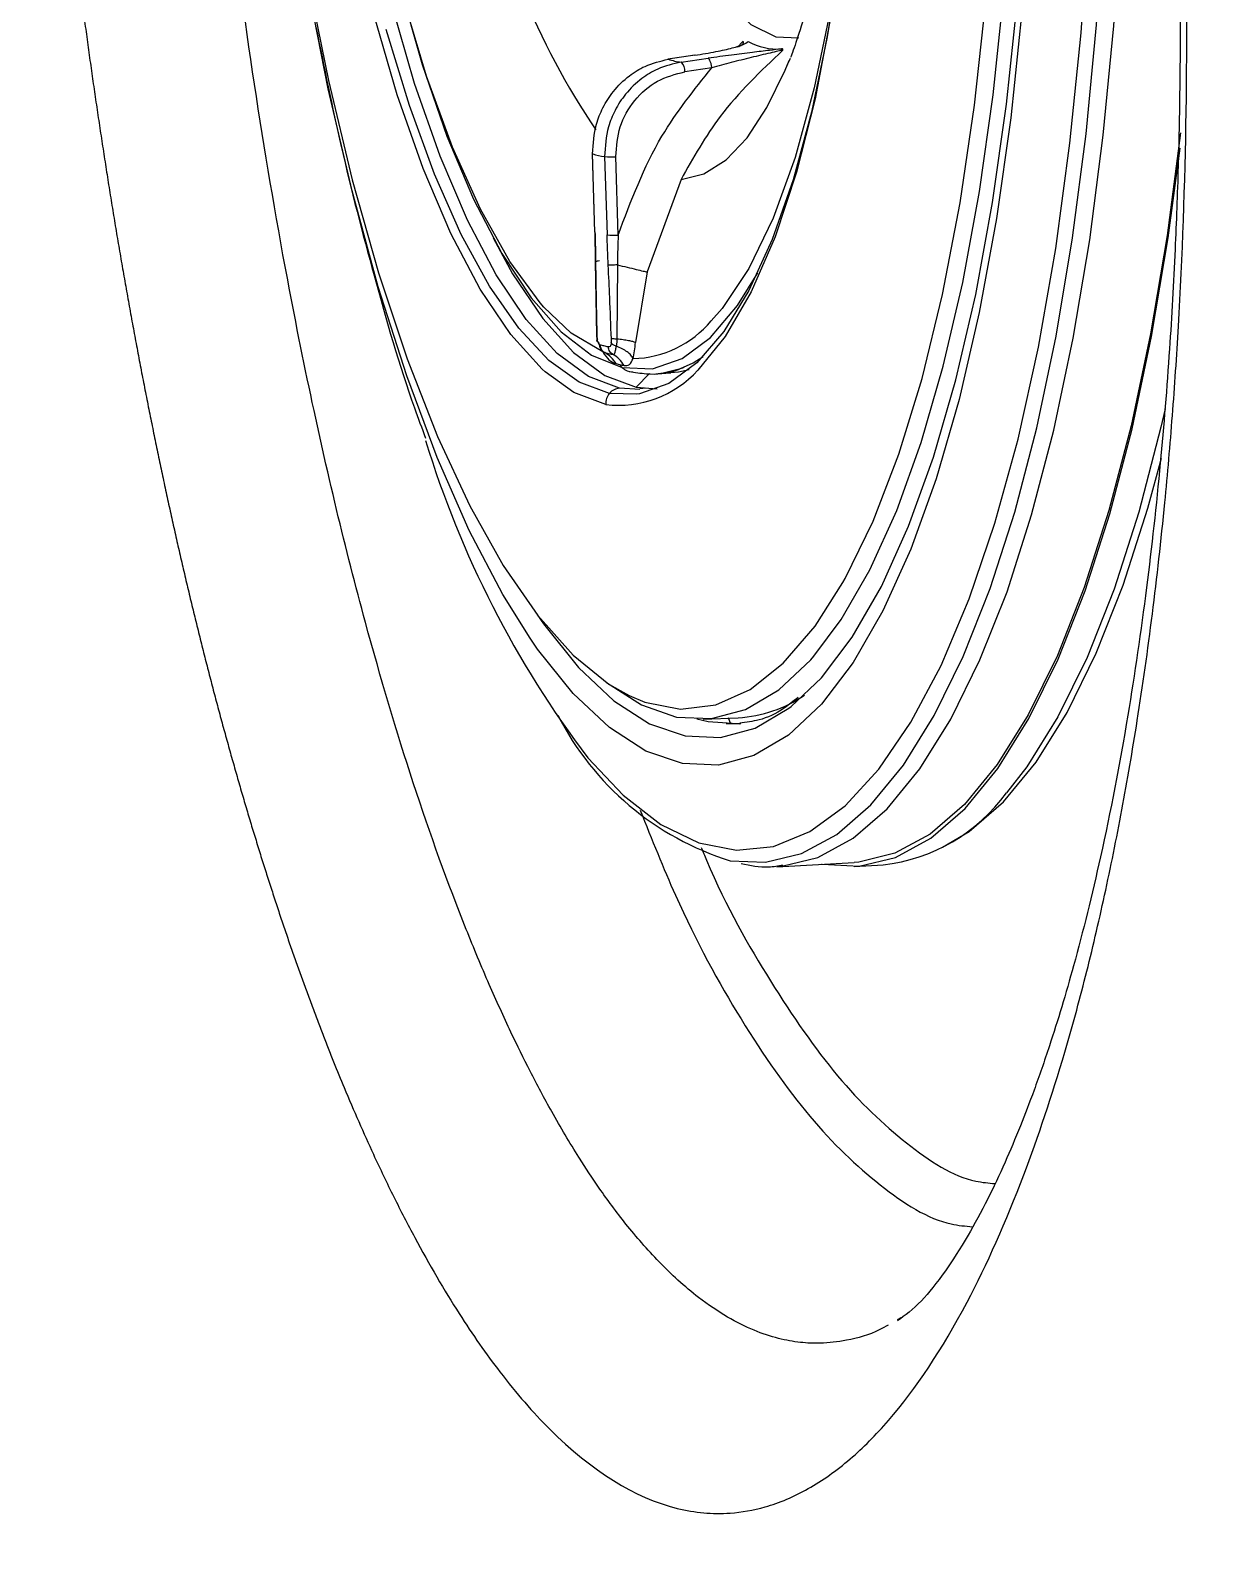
# Model space of a CAD drawing. Extents: x 525 to 613, y 487 to 635.
# Drawn here: x 600.895 to 602.43, y 547.279 to 549.249 of the extents above; entities that cross this region are included whole.
import ezdxf

# ---------------------------------------------------------------- set-up
doc = ezdxf.new("R2010")
doc.units = 0
doc.header["$MEASUREMENT"] = 0
doc.layers.add('1', color=4, linetype='Continuous')
doc.layers.add('STD TEST', color=3, linetype='Continuous')

# ---------------------------------------------------------------- blocks, each defined once
blk = doc.blocks.new('2023 VANGUARD')
at = {"layer": '1', "color": 3, "linetype": 'Continuous', "lineweight": 25}
for p, q in [((32.8566, -43.4637), (32.8635, -43.4562)), ((32.8013, -43.4741), (32.7657, -43.4795)), ((32.7657, -43.4795), (32.7662, -43.4796)), ((32.8007, -43.4744), (32.7662, -43.4796)), ((32.7832, -43.4833), (32.8182, -43.4782)), ((32.823, -43.4907), (32.7879, -43.4958)), ((32.6672, -43.6025), (32.6703, -43.7047)), ((32.6708, -43.705), (32.6678, -43.6028)), ((32.6834, -43.6063), (32.6865, -43.7084)), ((32.701, -43.7086), (32.698, -43.6064)), ((32.7829, -43.6362), (32.7387, -43.7567)), ((32.6705, -43.7045), (32.6712, -43.7435)), ((32.6712, -43.7435), (32.6728, -43.8392)), ((32.7, -43.7475), (32.6994, -43.844)), ((32.7387, -43.7567), (32.7235, -43.8485)), ((32.6789, -43.8591), (32.6793, -43.8586)), ((32.7418, -43.8888), (32.7243, -43.9069)), ((32.75, -43.8892), (32.7696, -43.8881)), ((32.7255, -43.9159), (32.6896, -43.9148)), ((32.7291, -43.91), (32.7029, -43.9081)), ((32.7243, -43.9069), (32.7516, -43.9088)), ((32.7372, -43.9079), (32.7292, -43.909)), ((32.8118, -44.3392), (32.8574, -44.3375)), ((32.8417, -44.3448), (32.8474, -44.3445)), ((32.8417, -44.3448), (32.8593, -44.3453)), ((32.8479, -44.3459), (32.8449, -44.3375)), ((32.8607, -44.3452), (32.8558, -44.3455)), ((32.9075, -44.5315), (33.0082, -44.5259)), ((33.0085, -44.5313), (33.046, -44.5292)), ((33.0693, -45.1194), (33.0646, -45.122))]:
    blk.add_line(p, q, dxfattribs=at)
at = {"layer": '1', "color": 3, "linetype": 'Continuous', "lineweight": 25, "flags": 128}
for points in [[(32.6896, -43.9148), (32.6501, -43.9002), (32.6106, -43.8718), (32.5716, -43.8299), (32.5334, -43.7751), (32.4967, -43.7079), (32.4618, -43.6292), (32.4291, -43.5398), (32.3989, -43.4409)], [(32.9541, -42.2307), (32.9739, -42.3479), (32.9904, -42.4726), (33.003, -42.6003), (33.0114, -42.7293), (33.0157, -42.8583), (33.0156, -42.9857), (33.0113, -43.1101), (33.0027, -43.2299), (32.99, -43.3438), (32.9733, -43.4504), (32.9529, -43.5484), (32.9289, -43.6368), (32.9016, -43.7145), (32.8714, -43.7806), (32.8386, -43.8343), (32.8036, -43.8749), (32.7668, -43.9021), (32.7287, -43.9154), (32.7255, -43.9159)], [(32.2177, -42.6254), (32.2249, -42.7782), (32.2365, -42.9305), (32.2523, -43.0809), (32.2722, -43.228), (32.2961, -43.3705), (32.3237, -43.5072), (32.3547, -43.6367), (32.389, -43.7579), (32.4261, -43.8697), (32.4657, -43.9711), (32.5076, -44.0612), (32.5512, -44.1391), (32.5963, -44.2042), (32.6423, -44.2559), (32.689, -44.2936), (32.7153, -44.3086)], [(32.606, -43.8868), (32.602, -43.8833), (32.5612, -43.8381), (32.5214, -43.779), (32.4831, -43.7066), (32.4469, -43.6218), (32.4133, -43.5258), (32.3825, -43.4196), (32.355, -43.3047), (32.3312, -43.1825), (32.3113, -43.0545), (32.2957, -42.9224), (32.2844, -42.7878), (32.2777, -42.6523)], [(32.7029, -43.9081), (32.6622, -43.8928), (32.6215, -43.8627), (32.5813, -43.8184), (32.5422, -43.7602), (32.5046, -43.689), (32.469, -43.6057), (32.4359, -43.5112), (32.4056, -43.4069), (32.3786, -43.2939), (32.3552, -43.1738), (32.3357, -43.0479), (32.3203, -42.918), (32.3092, -42.7856), (32.3026, -42.6525)], [(33.0132, -42.7951), (33.0153, -42.9296), (33.0127, -43.0616), (33.0056, -43.1893), (32.9939, -43.3111), (32.9778, -43.4256), (32.9575, -43.5312), (32.9333, -43.6267), (32.9055, -43.7108), (32.8744, -43.7825), (32.8405, -43.8409), (32.8049, -43.8845)], [(33.2417, -42.8183), (33.2446, -42.9728), (33.2431, -43.125), (33.2372, -43.2738), (33.227, -43.4178), (33.2125, -43.5559), (33.1939, -43.6869), (33.1714, -43.8096), (33.1451, -43.923), (33.1152, -44.0261), (33.0821, -44.118), (33.0459, -44.1981), (33.0071, -44.2655), (32.9659, -44.3197), (32.9227, -44.3602), (32.8778, -44.3868), (32.8317, -44.3991), (32.7847, -44.3971), (32.7372, -44.3808), (32.6897, -44.3503), (32.6425, -44.3059), (32.5961, -44.2479), (32.5863, -44.2339)], [(32.9265, -44.3226), (32.9657, -44.2854), (33.006, -44.2323), (33.044, -44.1663), (33.0794, -44.088), (33.1118, -43.998), (33.141, -43.8971), (33.1668, -43.7861), (33.1888, -43.666), (33.207, -43.5379), (33.2212, -43.4027), (33.2312, -43.2617), (33.2369, -43.1161), (33.2384, -42.9671), (33.2356, -42.816)], [(32.9557, -44.2574), (32.9915, -44.2096), (33.029, -44.1447), (33.0638, -44.0675), (33.0957, -43.9789), (33.1245, -43.8795), (33.1498, -43.7703), (33.1716, -43.652), (33.1895, -43.5258), (33.2034, -43.3928), (33.2133, -43.254), (33.2189, -43.1106), (33.2204, -42.9638), (33.2176, -42.815)], [(32.9938, -44.1611), (32.9966, -44.1561), (33.033, -44.0812), (33.0665, -43.994), (33.0968, -43.8953), (33.1235, -43.7859), (33.1464, -43.6668), (33.1653, -43.5392), (33.1801, -43.4042), (33.1906, -43.263), (33.1968, -43.1169), (33.1985, -42.9671), (33.1957, -42.8152)], [(32.6617, -44.3898), (32.7077, -44.4385), (32.7568, -44.4766), (32.8061, -44.5004), (32.8551, -44.5099), (32.9034, -44.505), (32.9507, -44.4857), (32.9965, -44.4521), (33.0406, -44.4046), (33.0824, -44.3434), (33.1218, -44.2692), (33.1584, -44.1825), (33.1918, -44.0839), (33.2219, -43.9744), (33.2483, -43.8547), (33.2709, -43.7259), (33.2895, -43.5889), (33.304, -43.445), (33.3141, -43.2951), (33.3199, -43.1406), (33.3213, -42.9827), (33.3182, -42.8226)], [(32.847, -44.5237), (32.8929, -44.5257), (32.9399, -44.5144), (32.9857, -44.4894), (33.03, -44.4509), (33.0725, -44.3992), (33.1128, -44.3346), (33.1506, -44.2578), (33.1856, -44.1692), (33.2176, -44.0696), (33.2462, -43.9596), (33.2714, -43.8402), (33.2929, -43.7122), (33.3106, -43.5767), (33.3242, -43.4346), (33.3338, -43.287), (33.3391, -43.1351), (33.3403, -42.98), (33.3373, -42.8229)], [(32.9144, -44.5309), (32.9609, -44.5196), (33.0069, -44.4945), (33.0514, -44.4559), (33.094, -44.404), (33.1344, -44.3392), (33.1723, -44.2621), (33.2075, -44.1732), (33.2396, -44.0732), (33.2684, -43.9629), (33.2936, -43.843), (33.3152, -43.7146), (33.3329, -43.5786), (33.3466, -43.436), (33.3562, -43.2879), (33.3616, -43.1354), (33.3628, -42.9798), (33.3597, -42.8221)], [(32.5863, -44.2339), (32.5508, -44.1769), (32.507, -44.0935), (32.4652, -43.9983), (32.4256, -43.8922), (32.3885, -43.7761), (32.3544, -43.651), (32.3235, -43.5179), (32.2961, -43.3781), (32.2724, -43.2326), (32.2542, -43.0968)], [(32.7649, -43.2623), (32.7816, -43.3026), (32.8111, -43.3598), (32.8421, -43.4041), (32.874, -43.4344), (32.9062, -43.4502), (32.9365, -43.4516)], [(32.6043, -43.8026), (32.5994, -43.797), (32.5597, -43.7429), (32.5215, -43.675), (32.4852, -43.5941), (32.4514, -43.5014), (32.4205, -43.398), (32.393, -43.2855)], [(32.4009, -43.3203), (32.4165, -43.3837), (32.4458, -43.4864), (32.478, -43.5796), (32.5127, -43.662), (32.5493, -43.7325), (32.5875, -43.7904), (32.6267, -43.8348), (32.6665, -43.8652), (32.7064, -43.8813)], [(32.9776, -43.4148), (32.9565, -43.5166), (32.9315, -43.6076), (32.9029, -43.6865), (32.871, -43.7523), (32.8364, -43.8041), (32.8222, -43.8205)], [(32.7829, -43.6362), (32.8127, -43.6288), (32.8415, -43.6106), (32.869, -43.5817), (32.8948, -43.5426), (32.9187, -43.4937), (32.9238, -43.4813)], [(33.4334, -43.5752), (33.416, -43.709), (33.3944, -43.8374), (33.3691, -43.9573), (33.3403, -44.0676), (33.3082, -44.1676), (33.2731, -44.2565), (33.2351, -44.3336), (33.1947, -44.3984), (33.1521, -44.4503), (33.1076, -44.4889), (33.0616, -44.514), (33.0145, -44.5254), (33.0082, -44.5259)], [(32.6676, -43.6023), (32.6672, -43.6025), (32.6672, -43.6025)], [(32.6672, -43.6025), (32.6673, -43.6026), (32.6678, -43.6028)], [(32.9658, -44.5282), (32.9667, -44.5284), (33.0148, -44.5309), (33.0621, -44.5195), (33.1082, -44.4943), (33.1529, -44.4555), (33.1956, -44.4035), (33.2361, -44.3385), (33.2742, -44.2612), (33.3094, -44.172), (33.3416, -44.0717), (33.3705, -43.961), (33.3958, -43.8408), (33.4175, -43.712), (33.433, -43.5954)], [(32.6708, -43.705), (32.6704, -43.7048), (32.6703, -43.7047)], [(32.538, -43.7123), (32.5636, -43.759), (32.6027, -43.8172), (32.6428, -43.8615), (32.6835, -43.8916), (32.7243, -43.9069)], [(32.7064, -43.8813), (32.7458, -43.8828), (32.7843, -43.8696), (32.8214, -43.8421), (32.8565, -43.8005), (32.8828, -43.7577)], [(32.6809, -43.8607), (32.64, -43.8365), (32.6043, -43.8026)], [(32.75, -43.8892), (32.7598, -43.8882), (32.7822, -43.8824)], [(32.7822, -43.8824), (32.7985, -43.875), (32.8117, -43.867)], [(32.6848, -43.9294), (32.6434, -43.9138), (32.606, -43.8868)], [(32.7933, -43.884), (32.7794, -43.8871), (32.7696, -43.8881)], [(33.4135, -43.9348), (33.408, -43.9589), (33.3791, -44.0696), (33.3469, -44.1699), (33.3117, -44.2591), (33.2736, -44.3364), (33.2331, -44.4014), (33.2068, -44.4352)], [(33.1233, -44.5062), (33.1583, -44.4858), (33.2028, -44.4472), (33.2454, -44.3953), (33.2858, -44.3305), (33.3238, -44.2534), (33.3589, -44.1645), (33.391, -44.0646), (33.4088, -43.9991)], [(32.7153, -44.3086), (32.7358, -44.3171), (32.7823, -44.3261), (32.8282, -44.3206), (32.8729, -44.3006), (32.9161, -44.2663), (32.9575, -44.218), (32.9938, -44.1611)], [(32.5949, -44.2024), (32.6037, -44.2151), (32.6492, -44.2718), (32.6954, -44.3153), (32.7419, -44.3452), (32.7883, -44.3612), (32.8343, -44.3631), (32.8795, -44.3511), (32.9234, -44.3251), (32.9265, -44.3226)], [(32.6859, -44.2916), (32.7315, -44.3208), (32.7772, -44.3365), (32.8225, -44.3384), (32.8669, -44.3265), (32.9102, -44.301), (32.9518, -44.2619), (32.9557, -44.2574)], [(32.8558, -44.3455), (32.8184, -44.3429), (32.8035, -44.3393)], [(32.9075, -44.5315), (32.9137, -44.531), (32.9144, -44.5309)]]:
    blk.add_lwpolyline(points, dxfattribs=at)
at = {"layer": '1', "color": 3, "linetype": 'Continuous', "lineweight": 25}
for centre, radius, start, end in [((33.4946, -43.0161), 0.9926, 190.2647, 214.038), ((32.9082, -43.3886), 0.0776, 240.8043, 274.254), ((32.7913, -43.4064), 0.0773, 251.0891, 263.9691), ((32.7831, -43.4843), 0.000994, 75.6911, 82.6641), ((32.77, -43.4954), 0.018, 358.6887, 42.1377), ((32.8181, -43.4792), 0.000992, 75.686, 82.9225), ((32.6948, -43.5179), 0.0891, 252.3678, 262.6905), ((32.6917, -43.5255), 0.0812, 264.1313, 274.4065), ((32.6948, -43.6276), 0.0812, 264.1314, 274.4066), ((32.7166, -43.7317), 0.1379, 271.6756, 319.9223), ((32.7199, -43.868), 0.0189, 209.4856, 224.4544), ((32.7192, -43.8688), 0.0179, 224.2779, 273.1208), ((32.7016, -43.7911), 0.1392, 263.0956, 317.8909), ((32.7054, -43.928), 0.0206, 139.8616, 183.6843), ((32.7041, -43.9269), 0.0188, 93.599, 140.1343), ((33.7191, -43.5883), 1.3269, 196.9919, 217.1629), ((32.8472, -44.1673), 0.1705, 273.4179, 304.4635), ((32.9593, -44.1629), 0.3779, 206.9117, 252.7132), ((33.0193, -44.299), 0.2318, 276.6308, 324.0232)]:
    blk.add_arc(centre, radius, start, end, dxfattribs=at)
for points, knots in [([(33.3667, -41.3676), (33.3646, -41.4188), (33.3628, -41.4709), (33.3608, -41.5504), (33.3602, -41.5773), (33.3595, -41.6177), (33.3593, -41.6312), (33.359, -41.6512), (33.3589, -41.6579), (33.3587, -41.6678), (33.3586, -41.6711), (33.3585, -41.6759), (33.3585, -41.6775), (33.3584, -41.6808), (33.3584, -41.6834), (33.3585, -41.687), (33.3586, -41.6897), (33.3587, -41.6911), (33.359, -41.6955), (33.3592, -41.6984), (33.3597, -41.7063), (33.3599, -41.7107), (33.3603, -41.7188), (33.3605, -41.7226), (33.3609, -41.73), (33.3611, -41.7337), (33.3619, -41.7516), (33.3626, -41.7656), (33.3647, -41.8069), (33.3661, -41.8335), (33.3703, -41.9143), (33.3733, -41.969), (33.3836, -42.1343), (33.3918, -42.2449), (33.4058, -42.4124), (33.4107, -42.4686), (33.421, -42.5807), (33.4264, -42.6365), (33.4433, -42.8027), (33.4554, -42.912), (33.4812, -43.1279), (33.495, -43.2344), (33.5168, -43.3921), (33.5243, -43.4444), (33.5395, -43.5469), (33.5472, -43.5973), (33.5707, -43.7461), (33.5868, -43.842), (33.6202, -44.0273), (33.6374, -44.1167), (33.6641, -44.2461), (33.6731, -44.2884), (33.6911, -44.3703), (33.7002, -44.4101), (33.7277, -44.526), (33.7462, -44.5988), (33.7745, -44.7015), (33.784, -44.7347), (33.8031, -44.7989), (33.8224, -44.861), (33.842, -44.9185), (33.8615, -44.9734), (33.8712, -44.9995), (33.9005, -45.0741), (33.92, -45.1188), (33.9591, -45.1986), (33.9787, -45.2337), (34.0081, -45.2795), (34.0179, -45.2936), (34.0374, -45.3192), (34.047, -45.3308), (34.0758, -45.362), (34.0948, -45.3779), (34.1322, -45.401), (34.1506, -45.408), (34.178, -45.412), (34.1871, -45.4123), (34.2051, -45.4106), (34.214, -45.4087), (34.2403, -45.4), (34.2573, -45.3902), (34.2902, -45.3631), (34.3062, -45.3459), (34.3372, -45.3045), (34.3522, -45.2805), (34.3812, -45.2258), (34.3952, -45.195), (34.4218, -45.1281), (34.4344, -45.0919), (34.4523, -45.0338), (34.4582, -45.0138), (34.4695, -44.9726), (34.475, -44.9514), (34.4909, -44.8866), (34.5008, -44.8414), (34.5284, -44.7012), (34.544, -44.6014), (34.5701, -44.3911), (34.5806, -44.2802), (34.5963, -44.0569), (34.6016, -43.9438), (34.6062, -43.773), (34.6072, -43.7159), (34.608, -43.6013), (34.608, -43.5437), (34.6062, -43.3726), (34.6031, -43.2609), (34.5936, -43.0425), (34.5872, -42.9358), (34.5757, -42.7798), (34.5715, -42.7284), (34.5625, -42.6271), (34.5577, -42.5773), (34.5427, -42.4315), (34.5319, -42.3389), (34.5089, -42.1623), (34.4967, -42.0783), (34.4717, -41.9186), (34.4588, -41.8428), (34.4391, -41.7352), (34.4325, -41.7003), (34.4193, -41.6331), (34.4127, -41.6007), (34.3801, -41.4442), (34.3546, -41.3369), (34.3191, -41.1981), (34.3077, -41.1557), (34.286, -41.078), (34.2756, -41.0426), (34.261, -40.994), (34.2563, -40.9786), (34.2496, -40.9566), (34.2473, -40.9495), (34.2441, -40.9388), (34.243, -40.9353), (34.2413, -40.9298), (34.2408, -40.9279), (34.2399, -40.9247), (34.2396, -40.9235), (34.2391, -40.9214), (34.2389, -40.9207), (34.2385, -40.9191), (34.2384, -40.9183), (34.238, -40.9169), (34.2378, -40.9163), (34.2373, -40.9149), (34.2371, -40.9141), (34.2364, -40.9119), (34.2359, -40.9104), (34.2345, -40.906), (34.2336, -40.903), (34.2309, -40.894), (34.229, -40.888), (34.2238, -40.8708), (34.2204, -40.8602), (34.2048, -40.8105), (34.1953, -40.782), (34.189, -40.7632)], [0, 0, 0, 0, 0.007813, 0.007813, 0.011719, 0.011719, 0.013672, 0.013672, 0.014648, 0.014648, 0.015137, 0.015137, 0.015381, 0.015381, 0.015625, 0.015747, 0.015747, 0.015869, 0.015869, 0.016113, 0.016113, 0.016602, 0.016602, 0.01709, 0.01709, 0.017578, 0.017578, 0.019531, 0.019531, 0.023437, 0.023437, 0.03125, 0.03125, 0.046875, 0.046875, 0.054688, 0.054688, 0.0625, 0.0625, 0.078125, 0.078125, 0.09375, 0.09375, 0.101563, 0.101563, 0.109375, 0.109375, 0.125, 0.125, 0.140625, 0.140625, 0.148438, 0.148438, 0.15625, 0.15625, 0.171875, 0.171875, 0.179688, 0.179688, 0.1875, 0.195313, 0.195313, 0.203125, 0.203125, 0.21875, 0.21875, 0.234375, 0.234375, 0.242188, 0.242188, 0.25, 0.25, 0.265625, 0.265625, 0.28125, 0.28125, 0.289063, 0.289063, 0.296875, 0.296875, 0.3125, 0.3125, 0.328125, 0.328125, 0.34375, 0.34375, 0.359375, 0.359375, 0.375, 0.375, 0.382813, 0.382813, 0.390625, 0.390625, 0.40625, 0.40625, 0.4375, 0.4375, 0.46875, 0.46875, 0.5, 0.5, 0.515625, 0.515625, 0.53125, 0.53125, 0.5625, 0.5625, 0.59375, 0.59375, 0.609375, 0.609375, 0.625, 0.625, 0.65625, 0.65625, 0.6875, 0.6875, 0.71875, 0.71875, 0.734375, 0.734375, 0.75, 0.75, 0.8125, 0.8125, 0.84375, 0.84375, 0.875, 0.875, 0.890625, 0.890625, 0.898438, 0.898438, 0.902344, 0.902344, 0.904297, 0.904297, 0.905273, 0.905273, 0.905762, 0.905762, 0.90625, 0.90625, 0.907227, 0.907227, 0.908203, 0.908203, 0.910156, 0.910156, 0.914063, 0.914063, 0.921875, 0.921875, 0.9375, 0.9375, 1, 1, 1, 1]), ([(31.9352, -42.6718), (31.9355, -42.6815), (31.9361, -42.7022), (31.9377, -42.7331), (31.9398, -42.7638), (31.9419, -42.793), (31.944, -42.8212), (31.946, -42.8492), (31.9482, -42.8773), (31.9503, -42.9055), (31.9526, -42.9338), (31.955, -42.9621), (31.9574, -42.9903), (31.9599, -43.0184), (31.9625, -43.0464), (31.9652, -43.0744), (31.9679, -43.1023), (31.9707, -43.1301), (31.9736, -43.1579), (31.9766, -43.1857), (31.9796, -43.2134), (31.9827, -43.241), (31.9859, -43.2686), (31.9891, -43.2962), (31.9924, -43.3237), (31.9958, -43.3512), (31.9993, -43.3787), (32.0029, -43.406), (32.0065, -43.4334), (32.0102, -43.4607), (32.014, -43.4879), (32.0179, -43.5151), (32.0218, -43.5422), (32.0259, -43.5693), (32.03, -43.5963), (32.0342, -43.6232), (32.0384, -43.65), (32.0427, -43.6767), (32.0471, -43.7032), (32.0516, -43.7296), (32.0561, -43.7558), (32.0607, -43.7819), (32.0654, -43.8079), (32.0701, -43.8337), (32.0749, -43.8593), (32.0797, -43.8848), (32.0847, -43.9102), (32.0896, -43.9354), (32.0947, -43.9604), (32.0998, -43.9854), (32.105, -44.0101), (32.1102, -44.0347), (32.1155, -44.0592), (32.1209, -44.0835), (32.1263, -44.1077), (32.1318, -44.1317), (32.1374, -44.1556), (32.143, -44.1794), (32.1487, -44.2029), (32.1545, -44.2264), (32.1603, -44.2497), (32.1662, -44.2728), (32.1722, -44.2958), (32.1782, -44.3186), (32.1843, -44.3413), (32.1905, -44.3638), (32.1967, -44.3862), (32.203, -44.4083), (32.2093, -44.4302), (32.2156, -44.4519), (32.222, -44.4733), (32.2285, -44.4945), (32.2349, -44.5155), (32.2415, -44.5363), (32.2481, -44.5568), (32.2547, -44.5771), (32.2613, -44.5972), (32.268, -44.6171), (32.2748, -44.6367), (32.2816, -44.6562), (32.2884, -44.6753), (32.2953, -44.6943), (32.3023, -44.713), (32.3092, -44.7316), (32.3162, -44.7499), (32.3233, -44.7679), (32.3326, -44.7913), (32.352, -44.8387), (32.378, -44.8981), (32.4088, -44.9624), (32.4458, -45.0341), (32.4917, -45.1129), (32.5504, -45.197), (32.6447, -45.3052), (32.746, -45.3683), (32.8393, -45.3766), (32.8963, -45.3665), (32.9487, -45.3443), (33.0024, -45.3063), (33.0731, -45.2354), (33.1507, -45.1186), (33.2262, -44.9493), (33.276, -44.8), (33.3102, -44.6751), (33.335, -44.5697), (33.3575, -44.4584), (33.3861, -44.2923), (33.408, -44.1197), (33.4233, -43.9441), (33.4346, -43.7765), (33.4428, -43.5498), (33.4414, -43.3077), (33.4345, -43.1105), (33.4262, -42.9606), (33.4151, -42.8099), (33.4011, -42.6593), (33.3842, -42.5091), (33.3687, -42.3909), (33.3543, -42.2915), (33.3417, -42.2102), (33.3282, -42.1297), (33.3195, -42.08), (33.3161, -42.0611), (33.3158, -42.0596), (33.3155, -42.0579), (33.3152, -42.0563), (33.3149, -42.0545), (33.3145, -42.0526), (33.3142, -42.0507), (33.3138, -42.0486), (33.3134, -42.0465), (33.313, -42.0443), (33.3126, -42.0421), (33.3122, -42.0397), (33.3117, -42.0373), (33.3113, -42.0348), (33.3108, -42.0322), (33.3103, -42.0295), (33.3098, -42.0267), (33.3093, -42.0239), (33.3087, -42.021), (33.3082, -42.018), (33.3076, -42.0149), (33.307, -42.0117), (33.3064, -42.0085), (33.3058, -42.0052), (33.3052, -42.0018), (33.3045, -41.9983), (33.3039, -41.9947), (33.3032, -41.9911), (33.3025, -41.9874), (33.3018, -41.9836), (33.301, -41.9798), (33.3003, -41.9758), (33.2995, -41.9718), (33.2987, -41.9677), (33.2979, -41.9636), (33.2971, -41.9593), (33.2963, -41.955), (33.2954, -41.9507), (33.2945, -41.9462), (33.2937, -41.9417), (33.2927, -41.9371), (33.2918, -41.9325), (33.2909, -41.9277), (33.2899, -41.9229), (33.2889, -41.9181), (33.2879, -41.9131), (33.2869, -41.9081), (33.2859, -41.903), (33.2848, -41.8978), (33.2837, -41.8925), (33.2826, -41.8872), (33.2815, -41.8817), (33.2803, -41.8762), (33.2791, -41.8705), (33.2779, -41.8648), (33.2767, -41.8589), (33.2754, -41.853), (33.2741, -41.8469), (33.2728, -41.8407), (33.2715, -41.8345), (33.2701, -41.8281), (33.2688, -41.8216), (33.2673, -41.8148), (33.2659, -41.8079), (33.2644, -41.8006), (33.2628, -41.7927), (33.261, -41.7837), (33.2592, -41.7736), (33.2577, -41.7639), (33.2564, -41.7559), (33.2552, -41.7491), (33.254, -41.7424), (33.2528, -41.7355), (33.2515, -41.7285), (33.2502, -41.7214), (33.249, -41.7142), (33.2476, -41.707), (33.2463, -41.6996), (33.2449, -41.6922), (33.2436, -41.6847), (33.2422, -41.6771), (33.2408, -41.6695), (33.2393, -41.6618), (33.2379, -41.654), (33.2364, -41.6461), (33.2349, -41.6382), (33.2334, -41.6302), (33.2318, -41.6221), (33.2303, -41.6139), (33.2287, -41.6057), (33.2271, -41.5975), (33.2255, -41.5892), (33.2238, -41.5808), (33.2221, -41.5723), (33.2205, -41.5638), (33.2188, -41.5553), (33.217, -41.5466), (33.2153, -41.538), (33.2135, -41.5292), (33.2117, -41.5204), (33.2099, -41.5115), (33.208, -41.5026), (33.2068, -41.4966), (33.2062, -41.4936)], [0, 0, 0, 0, 0.003027, 0.006389, 0.009569, 0.012559, 0.015451, 0.018335, 0.021245, 0.024173, 0.027109, 0.030047, 0.032976, 0.035899, 0.038819, 0.041736, 0.04465, 0.047564, 0.050476, 0.053389, 0.056302, 0.059217, 0.062133, 0.065051, 0.067972, 0.070896, 0.073821, 0.07675, 0.079682, 0.082618, 0.085558, 0.088501, 0.091449, 0.094402, 0.097358, 0.100313, 0.103266, 0.106217, 0.109166, 0.112113, 0.115057, 0.117998, 0.120936, 0.12387, 0.1268, 0.129728, 0.132654, 0.135579, 0.138503, 0.141426, 0.144349, 0.147272, 0.150196, 0.15312, 0.156044, 0.158971, 0.161898, 0.164828, 0.16776, 0.170694, 0.173632, 0.176572, 0.179516, 0.182464, 0.185416, 0.188372, 0.191331, 0.194285, 0.197234, 0.200179, 0.20312, 0.206056, 0.20899, 0.21192, 0.214848, 0.217774, 0.220697, 0.223619, 0.226539, 0.229458, 0.232377, 0.235295, 0.238213, 0.241132, 0.244051, 0.246971, 0.249893, 0.255499, 0.270741, 0.281141, 0.291665, 0.313583, 0.333253, 0.356862, 0.416508, 0.44143, 0.458102, 0.479054, 0.499867, 0.519463, 0.562302, 0.59676, 0.624683, 0.640321, 0.65601, 0.671704, 0.68731, 0.722884, 0.73632, 0.749794, 0.781036, 0.812139, 0.827744, 0.843461, 0.859141, 0.874754, 0.890318, 0.905887, 0.911684, 0.92151, 0.931496, 0.937212, 0.937366, 0.937529, 0.937701, 0.937882, 0.938071, 0.93827, 0.938477, 0.938693, 0.938918, 0.939151, 0.939393, 0.939644, 0.939904, 0.940173, 0.94045, 0.940737, 0.941031, 0.941335, 0.941648, 0.941969, 0.942299, 0.942637, 0.942984, 0.943339, 0.943703, 0.944076, 0.944456, 0.944846, 0.945243, 0.945649, 0.946064, 0.946486, 0.946917, 0.947356, 0.947803, 0.948258, 0.948721, 0.949192, 0.949672, 0.950159, 0.950653, 0.951156, 0.951666, 0.952185, 0.952711, 0.953247, 0.95379, 0.954343, 0.954905, 0.955477, 0.956059, 0.95665, 0.957252, 0.957866, 0.95849, 0.959125, 0.959772, 0.960431, 0.961103, 0.961787, 0.962482, 0.963193, 0.963923, 0.964679, 0.965468, 0.966304, 0.967258, 0.968416, 0.969579, 0.970362, 0.971084, 0.971832, 0.972597, 0.973375, 0.974165, 0.974965, 0.975774, 0.976593, 0.977422, 0.97826, 0.979108, 0.979965, 0.980831, 0.981706, 0.982591, 0.983485, 0.984387, 0.985299, 0.986219, 0.987147, 0.988084, 0.98903, 0.989983, 0.990945, 0.991915, 0.992895, 0.993883, 0.99488, 0.995886, 0.996901, 0.997925, 0.998958, 1, 1, 1, 1]), ([(33.2029, -41.5232), (33.2126, -41.5699), (33.2339, -41.6728), (33.2603, -41.8263), (33.292, -41.9718), (33.3186, -42.1194), (33.3472, -42.2913), (33.3762, -42.5022), (33.3995, -42.7162), (33.4158, -42.9184), (33.4257, -43.0909), (33.4309, -43.2389), (33.433, -43.3596), (33.4332, -43.4549), (33.4323, -43.5388), (33.4304, -43.6275), (33.4264, -43.7357), (33.4191, -43.8653), (33.4072, -44.0134), (33.3894, -44.1737), (33.364, -44.3471), (33.3321, -44.5124), (33.297, -44.6542), (33.2672, -44.7531), (33.2436, -44.8211), (33.2242, -44.8718), (33.2041, -44.9193), (33.1811, -44.9678), (33.1537, -45.0182), (33.1244, -45.0633), (33.0932, -45.1026), (33.0748, -45.1159), (33.0648, -45.1231)], [0, 0, 0, 0, 0.0322205, 0.0709275, 0.1003352, 0.1260709, 0.164679, 0.2081696, 0.2568084, 0.2965254, 0.3330268, 0.3639393, 0.3894474, 0.4096453, 0.425207, 0.4439031, 0.4680649, 0.4977675, 0.532851, 0.573026, 0.6165164, 0.6687427, 0.7131543, 0.7493599, 0.7713254, 0.7905055, 0.8120657, 0.8364308, 0.8646336, 0.9011691, 0.9462629, 1, 1, 1, 1]), ([(33.0526, -45.1287), (33.049, -45.1307), (33.0313, -45.141), (33.0016, -45.1487), (32.9671, -45.1531), (32.9375, -45.1517), (32.9089, -45.1466), (32.8772, -45.136), (32.8425, -45.1187), (32.8093, -45.0963), (32.7796, -45.0713), (32.7549, -45.0474), (32.7323, -45.0228), (32.7118, -44.9981), (32.6934, -44.9742), (32.677, -44.9514), (32.6627, -44.9302), (32.642, -44.898), (32.6166, -44.8552), (32.5872, -44.8002), (32.56, -44.745), (32.5322, -44.6838), (32.4889, -44.5801), (32.4338, -44.4275), (32.3781, -44.2406), (32.3334, -44.0658), (32.2974, -43.9059), (32.2592, -43.7115), (32.2213, -43.4816), (32.1925, -43.2614), (32.1729, -43.0798), (32.1605, -42.9445), (32.1494, -42.8074), (32.1448, -42.7181), (32.1424, -42.6716)], [0, 0, 0, 0, 0.009333, 0.046378, 0.07554, 0.096928, 0.120819, 0.14721, 0.176099, 0.20748, 0.22987, 0.250574, 0.269595, 0.286934, 0.302593, 0.316573, 0.328875, 0.3395, 0.370431, 0.395422, 0.417921, 0.443896, 0.471892, 0.539638, 0.605725, 0.648879, 0.693405, 0.739476, 0.804604, 0.869487, 0.901983, 0.936313, 0.966782, 1, 1, 1, 1]), ([(32.9556, -43.3723), (32.9534, -43.3827), (32.947, -43.4118), (32.937, -43.4451), (32.9287, -43.4694), (32.9259, -43.476), (32.9253, -43.4773)], [0, 0, 0, 0, 0.212262, 0.594128, 0.918363, 1, 1, 1, 1]), ([(32.3073, -43.4372), (32.3179, -43.4895), (32.3402, -43.5997), (32.3833, -43.7649), (32.4197, -43.8914), (32.4453, -43.9601), (32.4502, -43.9732)], [0, 0, 0, 0, 0.281177, 0.5926607, 0.9221655, 1, 1, 1, 1]), ([(32.9156, -43.4677), (32.8867, -43.4951), (32.8345, -43.5447), (32.7988, -43.6079), (32.7829, -43.6362)], [0, 0, 0, 0, 0.5525, 1, 1, 1, 1]), ([(32.8007, -43.4744), (32.8102, -43.4728), (32.8281, -43.4699), (32.8491, -43.4652), (32.8645, -43.4607), (32.8685, -43.4578), (32.8703, -43.4564)], [0, 0, 0, 0, 0.305289, 0.576375, 0.807463, 1, 1, 1, 1]), ([(32.9139, -43.4661), (32.9088, -43.4667), (32.8976, -43.4681), (32.8746, -43.4708), (32.8473, -43.4741), (32.8283, -43.4768), (32.8182, -43.4782)], [0, 0, 0, 0, 0.1925244, 0.423609, 0.6946807, 1, 1, 1, 1]), ([(32.9156, -43.4677), (32.9148, -43.4678), (32.9133, -43.4682), (32.9077, -43.4694), (32.8951, -43.4723), (32.8741, -43.4773), (32.8483, -43.4838), (32.8314, -43.4884), (32.823, -43.4907)], [0, 0, 0, 0, 0.055233, 0.1120211, 0.2322227, 0.4846879, 0.7427374, 1, 1, 1, 1]), ([(32.858, -43.4631), (32.8583, -43.4629), (32.8613, -43.4616), (32.8634, -43.4596), (32.8647, -43.4574), (32.8639, -43.4566), (32.8635, -43.4562)], [0, 0, 0, 0, 0.0602382, 0.5466717, 0.7764825, 1, 1, 1, 1]), ([(32.9156, -43.4677), (32.9157, -43.4672), (32.9158, -43.4661), (32.9146, -43.4661), (32.9139, -43.4661)], [0, 0, 0, 0, 0.492897, 1, 1, 1, 1]), ([(32.6678, -43.6028), (32.6685, -43.5897), (32.6698, -43.5689), (32.6809, -43.5417), (32.6949, -43.5198), (32.7138, -43.5014), (32.738, -43.4863), (32.756, -43.482), (32.7662, -43.4796)], [0, 0, 0, 0, 0.223173, 0.354792, 0.499492, 0.670253, 0.81071, 1, 1, 1, 1]), ([(32.7832, -43.4833), (32.7727, -43.4857), (32.7546, -43.4899), (32.73, -43.505), (32.7109, -43.5232), (32.6967, -43.5451), (32.6854, -43.5723), (32.6842, -43.5932), (32.6834, -43.6063)], [0, 0, 0, 0, 0.189178, 0.329349, 0.49967, 0.644705, 0.776575, 1, 1, 1, 1]), ([(32.9249, -43.4786), (32.9227, -43.4837), (32.9188, -43.4927), (32.9185, -43.4931), (32.9184, -43.4932)], [0, 0, 0, 0, 0.563598, 1, 1, 1, 1]), ([(32.698, -43.6064), (32.6989, -43.5933), (32.7009, -43.5669), (32.721, -43.532), (32.7508, -43.5055), (32.7756, -43.4991), (32.7879, -43.4958)], [0, 0, 0, 0, 0.249646, 0.500117, 0.750527, 1, 1, 1, 1]), ([(32.701, -43.7086), (32.7177, -43.6642), (32.7473, -43.5849), (32.7999, -43.5195), (32.823, -43.4907)], [0, 0, 0, 0, 0.559798, 1, 1, 1, 1]), ([(32.6708, -43.705), (32.671, -43.7123), (32.6714, -43.7254), (32.6715, -43.7385), (32.6716, -43.7443)], [0, 0, 0, 0, 0.559985, 1, 1, 1, 1]), ([(32.6881, -43.7479), (32.6878, -43.7405), (32.6871, -43.7274), (32.6867, -43.7142), (32.6865, -43.7084)], [0, 0, 0, 0, 0.559985, 1, 1, 1, 1]), ([(32.701, -43.7086), (32.7008, -43.7158), (32.7003, -43.7288), (32.7001, -43.7417), (32.7, -43.7475)], [0, 0, 0, 0, 0.558531, 1, 1, 1, 1]), ([(32.6765, -43.7423), (32.6755, -43.7424), (32.6735, -43.7426), (32.6716, -43.7432), (32.6708, -43.7437), (32.6713, -43.7441), (32.6716, -43.7443)], [0, 0, 0, 0, 0.2430983, 0.4999999, 0.7569015, 1, 1, 1, 1]), ([(32.6716, -43.7443), (32.6718, -43.762), (32.6723, -43.7938), (32.673, -43.8256), (32.6733, -43.8396)], [0, 0, 0, 0, 0.559997, 1, 1, 1, 1]), ([(32.7, -43.7475), (32.6987, -43.7475), (32.6961, -43.7477), (32.6925, -43.7478), (32.6896, -43.7479), (32.6886, -43.7479), (32.6881, -43.7479)], [0, 0, 0, 0, 0.243098, 0.5, 0.756902, 1, 1, 1, 1]), ([(32.6922, -43.8438), (32.6915, -43.8259), (32.6903, -43.794), (32.6888, -43.762), (32.6881, -43.7479)], [0, 0, 0, 0, 0.559998, 1, 1, 1, 1]), ([(32.7, -43.7475), (32.7043, -43.7485), (32.713, -43.7505), (32.7248, -43.7533), (32.7341, -43.7556), (32.7372, -43.7563), (32.7387, -43.7567)], [0, 0, 0, 0, 0.250711, 0.5105114, 0.7646087, 1, 1, 1, 1]), ([(32.6728, -43.8392), (32.6729, -43.8405), (32.673, -43.8431), (32.6733, -43.8455), (32.6735, -43.8468)], [0, 0, 0, 0, 0.502744, 1, 1, 1, 1]), ([(32.6733, -43.8396), (32.6734, -43.8407), (32.6735, -43.8426), (32.6737, -43.8444), (32.6739, -43.8452)], [0, 0, 0, 0, 0.557139, 1, 1, 1, 1]), ([(32.6755, -43.8483), (32.6751, -43.8481), (32.6742, -43.8478), (32.6735, -43.847), (32.6733, -43.8462), (32.6737, -43.8455), (32.6739, -43.8452)], [0, 0, 0, 0, 0.247007, 0.5, 0.752993, 1, 1, 1, 1]), ([(32.6778, -43.852), (32.6773, -43.8518), (32.6764, -43.8514), (32.6753, -43.8498), (32.6744, -43.8477), (32.674, -43.846), (32.6739, -43.8452)], [0, 0, 0, 0, 0.316237, 0.605106, 0.810922, 1, 1, 1, 1]), ([(32.6755, -43.8483), (32.676, -43.8505), (32.6768, -43.8547), (32.6793, -43.8589), (32.6818, -43.8612), (32.6831, -43.8616), (32.6837, -43.8618)], [0, 0, 0, 0, 0.2971534, 0.5549258, 0.7896479, 1, 1, 1, 1]), ([(32.6884, -43.8543), (32.6864, -43.8539), (32.6829, -43.8531), (32.6793, -43.8523), (32.6778, -43.852)], [0, 0, 0, 0, 0.5599999, 1, 1, 1, 1]), ([(32.6837, -43.8618), (32.6829, -43.8613), (32.6812, -43.8602), (32.6794, -43.8578), (32.6781, -43.855), (32.6779, -43.853), (32.6778, -43.852)], [0, 0, 0, 0, 0.245697, 0.5, 0.754303, 1, 1, 1, 1]), ([(32.6809, -43.8607), (32.6836, -43.8647), (32.6893, -43.8732), (32.6951, -43.8751), (32.6982, -43.8761)], [0, 0, 0, 0, 0.468065, 1, 1, 1, 1]), ([(32.6837, -43.8618), (32.6856, -43.8623), (32.6892, -43.8631), (32.6927, -43.8638), (32.6943, -43.8642)], [0, 0, 0, 0, 0.559999, 1, 1, 1, 1]), ([(32.6982, -43.8761), (32.6963, -43.8732), (32.6924, -43.8674), (32.6866, -43.8637), (32.6837, -43.8618)], [0, 0, 0, 0, 0.497184, 1, 1, 1, 1]), ([(32.692, -43.8492), (32.6918, -43.8502), (32.6914, -43.8521), (32.6902, -43.8542), (32.6891, -43.8543), (32.6884, -43.8543)], [0, 0, 0, 0, 0.243345, 0.515967, 1, 1, 1, 1]), ([(32.6943, -43.8642), (32.6935, -43.8637), (32.6918, -43.8626), (32.69, -43.8602), (32.6887, -43.8574), (32.6885, -43.8553), (32.6884, -43.8543)], [0, 0, 0, 0, 0.245697, 0.5, 0.754303, 1, 1, 1, 1]), ([(32.692, -43.8492), (32.6921, -43.8483), (32.6922, -43.8465), (32.6922, -43.8446), (32.6922, -43.8438)], [0, 0, 0, 0, 0.562763, 1, 1, 1, 1]), ([(32.6986, -43.8534), (32.6978, -43.8532), (32.6963, -43.8526), (32.6944, -43.8516), (32.6929, -43.8505), (32.6923, -43.8496), (32.692, -43.8492)], [0, 0, 0, 0, 0.247007, 0.5, 0.752993, 1, 1, 1, 1]), ([(32.6994, -43.844), (32.6986, -43.844), (32.6969, -43.844), (32.6948, -43.844), (32.6931, -43.8439), (32.6925, -43.8438), (32.6922, -43.8438)], [0, 0, 0, 0, 0.246698, 0.5, 0.753302, 1, 1, 1, 1]), ([(32.6943, -43.8642), (32.6948, -43.8642), (32.6958, -43.8643), (32.6967, -43.8627), (32.6976, -43.8593), (32.6982, -43.8555), (32.6986, -43.8534)], [0, 0, 0, 0, 0.210808, 0.445743, 0.703445, 1, 1, 1, 1]), ([(32.6994, -43.844), (32.6993, -43.8457), (32.6992, -43.849), (32.6988, -43.8519), (32.6986, -43.8534)], [0, 0, 0, 0, 0.503013, 1, 1, 1, 1]), ([(32.7207, -43.8695), (32.7198, -43.868), (32.7179, -43.865), (32.7128, -43.8606), (32.7064, -43.8566), (32.7012, -43.8544), (32.6986, -43.8534)], [0, 0, 0, 0, 0.243967, 0.496145, 0.750324, 1, 1, 1, 1]), ([(32.7235, -43.8485), (32.7225, -43.8481), (32.7203, -43.8474), (32.7147, -43.8462), (32.7078, -43.845), (32.7022, -43.8443), (32.6994, -43.844)], [0, 0, 0, 0, 0.2435327, 0.4957816, 0.7502251, 1, 1, 1, 1]), ([(32.7207, -43.8695), (32.7213, -43.8662), (32.7225, -43.8597), (32.7232, -43.8522), (32.7235, -43.8485)], [0, 0, 0, 0, 0.504199, 1, 1, 1, 1]), ([(32.7087, -43.8784), (32.7068, -43.8755), (32.7029, -43.8697), (32.6972, -43.866), (32.6943, -43.8642)], [0, 0, 0, 0, 0.497184, 1, 1, 1, 1]), ([(32.6982, -43.8761), (32.6992, -43.8763), (32.7009, -43.8768), (32.7027, -43.8772), (32.7034, -43.8773)], [0, 0, 0, 0, 0.559843, 1, 1, 1, 1]), ([(32.7034, -43.8773), (32.7044, -43.8776), (32.7062, -43.8779), (32.7079, -43.8783), (32.7087, -43.8784)], [0, 0, 0, 0, 0.559901, 1, 1, 1, 1]), ([(32.7087, -43.8784), (32.7111, -43.8786), (32.7156, -43.879), (32.719, -43.8726), (32.7207, -43.8695)], [0, 0, 0, 0, 0.53167, 1, 1, 1, 1]), ([(32.7154, -43.8863), (32.7228, -43.8875), (32.7434, -43.8907), (32.7681, -43.8893), (32.7838, -43.8818), (32.7871, -43.8802)], [0, 0, 0, 0, 0.309505, 0.853495, 1, 1, 1, 1]), ([(32.9353, -44.3109), (32.9294, -44.3157), (32.9119, -44.3301), (32.8868, -44.3412), (32.8678, -44.3433), (32.8595, -44.3443)], [0, 0, 0, 0, 0.223561, 0.660584, 1, 1, 1, 1]), ([(32.7298, -44.458), (32.7449, -44.4958), (32.7864, -44.5997), (32.8606, -44.7347), (32.9501, -44.8633), (33.0421, -44.9505), (33.1136, -44.9964), (33.1535, -44.9997), (33.1627, -45.0005)], [0, 0, 0, 0, 0.117379, 0.322524, 0.527669, 0.732814, 0.937959, 1, 1, 1, 1]), ([(32.8092, -44.5063), (32.8114, -44.5118), (32.8397, -44.5806), (32.8992, -44.6838), (32.9863, -44.8109), (33.0763, -44.8955), (33.1453, -44.9403), (33.1835, -44.9436), (33.1918, -44.9443)], [0, 0, 0, 0, 0.020071, 0.24917, 0.47827, 0.707369, 0.936468, 1, 1, 1, 1]), ([(32.8612, -44.5273), (32.8731, -44.5298), (32.8914, -44.5336), (32.9095, -44.5304), (32.9157, -44.5293)], [0, 0, 0, 0, 0.653154, 1, 1, 1, 1])]:
    blk.add_open_spline(points, degree=3, knots=knots, dxfattribs=at)
blk.add_open_spline([(32.823, -43.4907), (32.8228, -43.4892), (32.8223, -43.4861), (32.8211, -43.4821), (32.8197, -43.4791), (32.8188, -43.4785), (32.8184, -43.4783)], degree=3, dxfattribs=at)
blk = doc.blocks.new('2026 Vanguard')
at = {"layer": 'STD TEST', "color": 1}
blk.add_blockref('2023 VANGUARD', (44.1613, 88.209), dxfattribs=at)

msp = doc.modelspace()

# ---------------------------------------------------------------- block references
at = {"layer": '1'}
msp.add_blockref('2026 Vanguard', (524.7985, 504.4821), dxfattribs=at)

doc.saveas('drawing.dxf')
